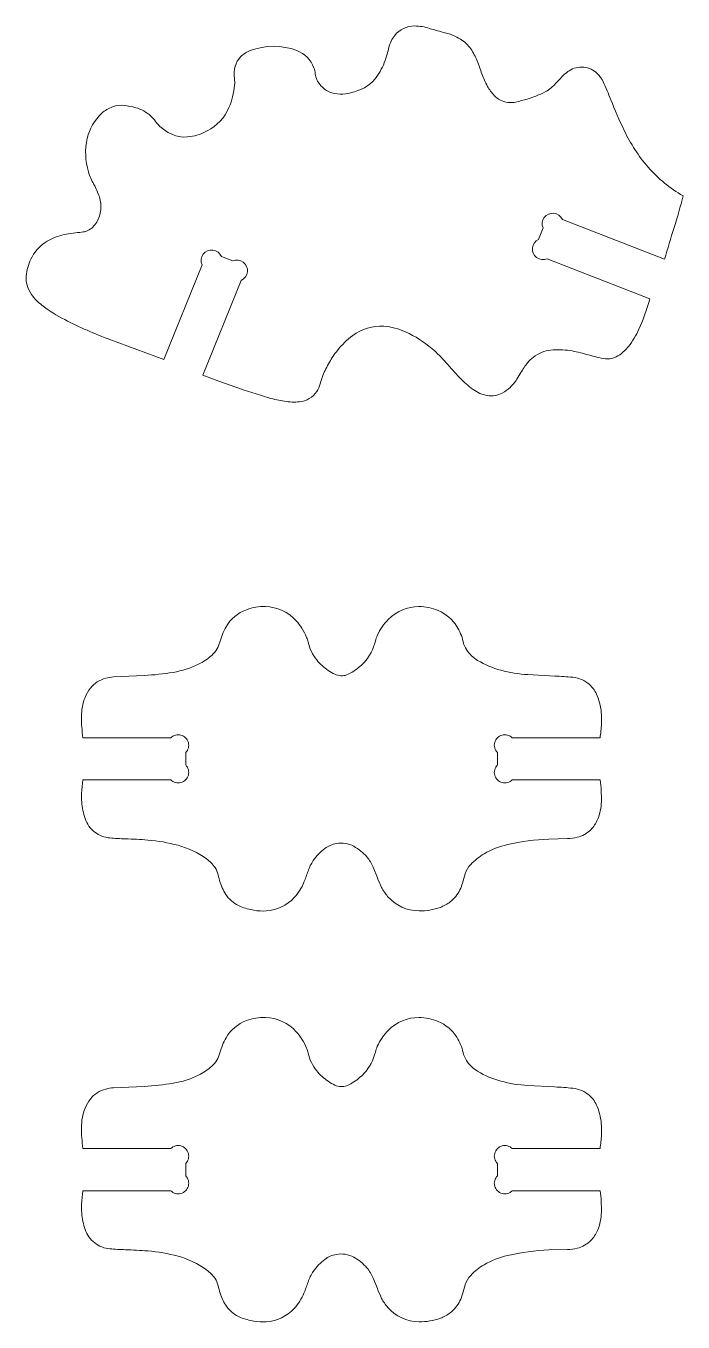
# Model space of a CAD drawing. Header units: centimetres. Extents: x -10.7 to 10.9, y -7.9 to 10.7.
# Drawn here: x 5.814 to 7.623, y -7.539 to -3.971 of the extents above; entities that cross this region are included whole.
import ezdxf

# ---------------------------------------------------------------- set-up
doc = ezdxf.new("R2010")
doc.units = ezdxf.units.CM
doc.header["$MEASUREMENT"] = 0
doc.layers.add('Capa 1', color=7, linetype='Continuous')

msp = doc.modelspace()

# ---------------------------------------------------------------- linework, layer by layer
at = {"layer": 'Capa 1', "color": 250, "lineweight": 18}
for points, knots in [([(6.63483, -4.14472), (6.64316, -4.15123), (6.65295, -4.15559), (6.66336, -4.15746), (6.66336, -4.15746), (6.67327, -4.15921), (6.68337, -4.15939), (6.69333, -4.15796), (6.69333, -4.15796), (6.70677, -4.15603), (6.71995, -4.15255), (6.73256, -4.14754), (6.73256, -4.14754), (6.7506, -4.14041), (6.76628, -4.12841), (6.77787, -4.11285), (6.77787, -4.11285), (6.78832, -4.09884), (6.79658, -4.08332), (6.80239, -4.06681), (6.80239, -4.06681), (6.8065, -4.05507), (6.80995, -4.0431), (6.81272, -4.03096), (6.81272, -4.03096), (6.81551, -4.01869), (6.82107, -4.0072), (6.82894, -3.99738), (6.82894, -3.99738), (6.84224, -3.98082), (6.86242, -3.97127), (6.88366, -3.97148), (6.88366, -3.97148), (6.89763, -3.97162), (6.91149, -3.97384), (6.92481, -3.97807), (6.92481, -3.97807), (6.93912, -3.98262), (6.95357, -3.9867), (6.96813, -3.99034), (6.96813, -3.99034), (6.98277, -3.99399), (6.99678, -3.99978), (7.00974, -4.00753), (7.00974, -4.00753), (7.02109, -4.01431), (7.03085, -4.0235), (7.03831, -4.03443), (7.03831, -4.03443), (7.04538, -4.04475), (7.05125, -4.05585), (7.05586, -4.06747), (7.05586, -4.06747), (7.0605, -4.07921), (7.06481, -4.09108), (7.06878, -4.10308), (7.06878, -4.10308), (7.07277, -4.11509), (7.07798, -4.12666), (7.08438, -4.13758), (7.08438, -4.13758), (7.08954, -4.14645), (7.09563, -4.15476), (7.10252, -4.16238), (7.10252, -4.16238), (7.11234, -4.17325), (7.12576, -4.1802), (7.14031, -4.18194), (7.14031, -4.18194), (7.14758, -4.1828), (7.15492, -4.18244), (7.16208, -4.18087), (7.16208, -4.18087), (7.18351, -4.17616), (7.20449, -4.16966), (7.22483, -4.1614), (7.22483, -4.1614), (7.23304, -4.15807), (7.24097, -4.15413), (7.24858, -4.1496), (7.24858, -4.1496), (7.2539, -4.14644), (7.25887, -4.1427), (7.2634, -4.13847), (7.2634, -4.13847), (7.27107, -4.13127), (7.27833, -4.12365), (7.28517, -4.11563), (7.28517, -4.11563), (7.29201, -4.10758), (7.29999, -4.10057), (7.30887, -4.09481), (7.30887, -4.09481), (7.32085, -4.08702), (7.33513, -4.08351), (7.34938, -4.08485), (7.34938, -4.08485), (7.36336, -4.08617), (7.37648, -4.09227), (7.38649, -4.10213), (7.38649, -4.10213), (7.39331, -4.10883), (7.39885, -4.11671), (7.4028, -4.12541), (7.4028, -4.12541), (7.41015, -4.14156), (7.41711, -4.15788), (7.42365, -4.17437), (7.42365, -4.17437), (7.43501, -4.20295), (7.44731, -4.23116), (7.46051, -4.25894), (7.46051, -4.25894), (7.47795, -4.29557), (7.5002, -4.32969), (7.52669, -4.36041), (7.52669, -4.36041), (7.54034, -4.37625), (7.55537, -4.39085), (7.57157, -4.40409), (7.57157, -4.40409), (7.58753, -4.41714), (7.60461, -4.42875), (7.62263, -4.43879), (7.62263, -4.43879), (7.61544, -4.4683), (7.60725, -4.49753), (7.59802, -4.52647), (7.59802, -4.52647), (7.58881, -4.55539), (7.57999, -4.58444), (7.57159, -4.61362)], [0, 0, 0, 0, 0.0294118, 0.0294118, 0.0294118, 0.0294118, 0.0588235, 0.0588235, 0.0588235, 0.0588235, 0.0882353, 0.0882353, 0.0882353, 0.0882353, 0.1176471, 0.1176471, 0.1176471, 0.1176471, 0.1470588, 0.1470588, 0.1470588, 0.1470588, 0.1764706, 0.1764706, 0.1764706, 0.1764706, 0.2058824, 0.2058824, 0.2058824, 0.2058824, 0.2352941, 0.2352941, 0.2352941, 0.2352941, 0.2647059, 0.2647059, 0.2647059, 0.2647059, 0.2941176, 0.2941176, 0.2941176, 0.2941176, 0.3235294, 0.3235294, 0.3235294, 0.3235294, 0.3529412, 0.3529412, 0.3529412, 0.3529412, 0.3823529, 0.3823529, 0.3823529, 0.3823529, 0.4117647, 0.4117647, 0.4117647, 0.4117647, 0.4411765, 0.4411765, 0.4411765, 0.4411765, 0.4705882, 0.4705882, 0.4705882, 0.4705882, 0.5, 0.5, 0.5, 0.5, 0.5294118, 0.5294118, 0.5294118, 0.5294118, 0.5588235, 0.5588235, 0.5588235, 0.5588235, 0.5882353, 0.5882353, 0.5882353, 0.5882353, 0.6176471, 0.6176471, 0.6176471, 0.6176471, 0.6470588, 0.6470588, 0.6470588, 0.6470588, 0.6764706, 0.6764706, 0.6764706, 0.6764706, 0.7058824, 0.7058824, 0.7058824, 0.7058824, 0.7352941, 0.7352941, 0.7352941, 0.7352941, 0.7647059, 0.7647059, 0.7647059, 0.7647059, 0.7941176, 0.7941176, 0.7941176, 0.7941176, 0.8235294, 0.8235294, 0.8235294, 0.8235294, 0.8529412, 0.8529412, 0.8529412, 0.8529412, 0.8823529, 0.8823529, 0.8823529, 0.8823529, 0.9117647, 0.9117647, 0.9117647, 0.9117647, 0.9411765, 0.9411765, 0.9411765, 0.9411765, 1, 1, 1, 1]), ([(5.97152, -4.53846), (5.97585, -4.53778), (5.98003, -4.53647), (5.98396, -4.53455), (5.98396, -4.53455), (5.9943, -4.52956), (6.0029, -4.5216), (6.00871, -4.51171), (6.00871, -4.51171), (6.02107, -4.49066), (6.02376, -4.46534), (6.01608, -4.44217), (6.01608, -4.44217), (6.01213, -4.4302), (6.00701, -4.41864), (6.00082, -4.40765), (6.00082, -4.40765), (5.99461, -4.39665), (5.98964, -4.38502), (5.98594, -4.37295), (5.98594, -4.37295), (5.97683, -4.34319), (5.97568, -4.31155), (5.98257, -4.2812), (5.98257, -4.2812), (5.98862, -4.25459), (6.00255, -4.2304), (6.02255, -4.21182), (6.02255, -4.21182), (6.03109, -4.20386), (6.04119, -4.19778), (6.05222, -4.19393), (6.05222, -4.19393), (6.06246, -4.19036), (6.07339, -4.18911), (6.08417, -4.1903), (6.08417, -4.1903), (6.09494, -4.1915), (6.1056, -4.19351), (6.11606, -4.19635), (6.11606, -4.19635), (6.1314, -4.20052), (6.1455, -4.20838), (6.15712, -4.21923), (6.15712, -4.21923), (6.16198, -4.22375), (6.16643, -4.2287), (6.17045, -4.23397), (6.17045, -4.23397), (6.17792, -4.24383), (6.18692, -4.25245), (6.19708, -4.25948), (6.19708, -4.25948), (6.20737, -4.26661), (6.21889, -4.27175), (6.23105, -4.27466), (6.23105, -4.27466), (6.24261, -4.27743), (6.25459, -4.27791), (6.26633, -4.27606), (6.26633, -4.27606), (6.28269, -4.27351), (6.29848, -4.26821), (6.31306, -4.2604), (6.31306, -4.2604), (6.33952, -4.24623), (6.36048, -4.22362), (6.37259, -4.19617), (6.37259, -4.19617), (6.37683, -4.18656), (6.38025, -4.17663), (6.38279, -4.16646), (6.38279, -4.16646), (6.38546, -4.15577), (6.38724, -4.1449), (6.38815, -4.13393), (6.38815, -4.13393), (6.38865, -4.12791), (6.38847, -4.12188), (6.38759, -4.11591), (6.38759, -4.11591), (6.38599, -4.10474), (6.38674, -4.09336), (6.38983, -4.08251), (6.38983, -4.08251), (6.39259, -4.07285), (6.39763, -4.06399), (6.40456, -4.05671), (6.40456, -4.05671), (6.41195, -4.04892), (6.42102, -4.04292), (6.43106, -4.03912), (6.43106, -4.03912), (6.47235, -4.02355), (6.51791, -4.02349), (6.55923, -4.03894), (6.55923, -4.03894), (6.58116, -4.04715), (6.59839, -4.06457), (6.60637, -4.08656), (6.60637, -4.08656), (6.60831, -4.09192), (6.60961, -4.09749), (6.61025, -4.10316), (6.61025, -4.10316), (6.61088, -4.10885), (6.61244, -4.1144), (6.61485, -4.1196), (6.61485, -4.1196), (6.61944, -4.12944), (6.62628, -4.13805), (6.63483, -4.14472)], [0, 0, 0, 0, 0.0344828, 0.0344828, 0.0344828, 0.0344828, 0.0689655, 0.0689655, 0.0689655, 0.0689655, 0.1034483, 0.1034483, 0.1034483, 0.1034483, 0.137931, 0.137931, 0.137931, 0.137931, 0.1724138, 0.1724138, 0.1724138, 0.1724138, 0.2068966, 0.2068966, 0.2068966, 0.2068966, 0.2413793, 0.2413793, 0.2413793, 0.2413793, 0.2758621, 0.2758621, 0.2758621, 0.2758621, 0.3103448, 0.3103448, 0.3103448, 0.3103448, 0.3448276, 0.3448276, 0.3448276, 0.3448276, 0.3793103, 0.3793103, 0.3793103, 0.3793103, 0.4137931, 0.4137931, 0.4137931, 0.4137931, 0.4482759, 0.4482759, 0.4482759, 0.4482759, 0.4827586, 0.4827586, 0.4827586, 0.4827586, 0.5172414, 0.5172414, 0.5172414, 0.5172414, 0.5517241, 0.5517241, 0.5517241, 0.5517241, 0.5862069, 0.5862069, 0.5862069, 0.5862069, 0.6206897, 0.6206897, 0.6206897, 0.6206897, 0.6551724, 0.6551724, 0.6551724, 0.6551724, 0.6896552, 0.6896552, 0.6896552, 0.6896552, 0.7241379, 0.7241379, 0.7241379, 0.7241379, 0.7586207, 0.7586207, 0.7586207, 0.7586207, 0.7931034, 0.7931034, 0.7931034, 0.7931034, 0.8275862, 0.8275862, 0.8275862, 0.8275862, 0.862069, 0.862069, 0.862069, 0.862069, 0.8965517, 0.8965517, 0.8965517, 0.8965517, 0.9310345, 0.9310345, 0.9310345, 0.9310345, 1, 1, 1, 1]), ([(7.29031, -4.50418), (7.28615, -4.49472), (7.27725, -4.48819), (7.26697, -4.48706), (7.26697, -4.48706), (7.25668, -4.48593), (7.24658, -4.49038), (7.24046, -4.49873), (7.24046, -4.49873), (7.23435, -4.50707), (7.23314, -4.51803), (7.23731, -4.52751)], [0, 0, 0, 0, 0.25, 0.25, 0.25, 0.25, 0.5, 0.5, 0.5, 0.5, 1, 1, 1, 1]), ([(6.045, -4.83477), (6.00248, -4.81906), (5.96098, -4.80073), (5.92075, -4.77988), (5.92075, -4.77988), (5.89856, -4.76838), (5.87739, -4.75499), (5.85749, -4.7399), (5.85749, -4.7399), (5.84656, -4.7316), (5.83701, -4.72164), (5.82918, -4.71038), (5.82918, -4.71038), (5.82376, -4.70258), (5.81964, -4.69395), (5.81698, -4.68483), (5.81698, -4.68483), (5.81463, -4.67683), (5.81378, -4.66844), (5.81449, -4.66013), (5.81449, -4.66013), (5.81584, -4.64391), (5.82013, -4.62805), (5.82714, -4.61337), (5.82714, -4.61337), (5.83602, -4.59474), (5.84977, -4.57886), (5.86695, -4.56743), (5.86695, -4.56743), (5.88102, -4.55806), (5.89661, -4.55122), (5.91302, -4.54723), (5.91302, -4.54723), (5.92921, -4.54328), (5.9457, -4.5407), (5.96233, -4.53953)], [0, 0, 0, 0, 0.1, 0.1, 0.1, 0.1, 0.2, 0.2, 0.2, 0.2, 0.3, 0.3, 0.3, 0.3, 0.4, 0.4, 0.4, 0.4, 0.5, 0.5, 0.5, 0.5, 0.6, 0.6, 0.6, 0.6, 0.7, 0.7, 0.7, 0.7, 0.8, 0.8, 0.8, 0.8, 1, 1, 1, 1]), ([(7.225, -4.55913), (7.21554, -4.5633), (7.20901, -4.5722), (7.20788, -4.58248), (7.20788, -4.58248), (7.20675, -4.59277), (7.2112, -4.60287), (7.21954, -4.60898), (7.21954, -4.60898), (7.22789, -4.6151), (7.23885, -4.6163), (7.24833, -4.61213)], [0, 0, 0, 0, 0.25, 0.25, 0.25, 0.25, 0.5, 0.5, 0.5, 0.5, 1, 1, 1, 1]), ([(6.35178, -4.60576), (6.34771, -4.59624), (6.33888, -4.58962), (6.32861, -4.58839), (6.32861, -4.58839), (6.31834, -4.58715), (6.30818, -4.59149), (6.30197, -4.59977), (6.30197, -4.59977), (6.29577, -4.60805), (6.29445, -4.61901), (6.29851, -4.62851)], [0, 0, 0, 0, 0.25, 0.25, 0.25, 0.25, 0.5, 0.5, 0.5, 0.5, 1, 1, 1, 1]), ([(6.29851, -4.62851), (6.29851, -4.62851), (6.1937, -4.88972), (6.1937, -4.88972), (6.1937, -4.88972), (6.1937, -4.88972), (6.045, -4.83477), (6.045, -4.83477)], [0, 0, 0, 0, 0.3333333, 0.3333333, 0.3333333, 0.3333333, 1, 1, 1, 1]), ([(6.40602, -4.67165), (6.41553, -4.66758), (6.42216, -4.65875), (6.42339, -4.64848), (6.42339, -4.64848), (6.42463, -4.6382), (6.42029, -4.62805), (6.41201, -4.62186), (6.41201, -4.62186), (6.40373, -4.61564), (6.39278, -4.61432), (6.38325, -4.6184)], [0, 0, 0, 0, 0.25, 0.25, 0.25, 0.25, 0.5, 0.5, 0.5, 0.5, 1, 1, 1, 1]), ([(6.38845, -4.96481), (6.38845, -4.96481), (6.34475, -4.94905), (6.34475, -4.94905), (6.34475, -4.94905), (6.34475, -4.94905), (6.3011, -4.93313), (6.3011, -4.93313), (6.3011, -4.93313), (6.3011, -4.93313), (6.40602, -4.67165), (6.40602, -4.67165)], [0, 0, 0, 0, 0.25, 0.25, 0.25, 0.25, 0.5, 0.5, 0.5, 0.5, 1, 1, 1, 1]), ([(7.53114, -4.72215), (7.52337, -4.75097), (7.51334, -4.77912), (7.50114, -4.80637), (7.50114, -4.80637), (7.49362, -4.82322), (7.48396, -4.83903), (7.47242, -4.85342), (7.47242, -4.85342), (7.46546, -4.86211), (7.45742, -4.86987), (7.4485, -4.87651), (7.4485, -4.87651), (7.43539, -4.88626), (7.41875, -4.89001), (7.40272, -4.8868), (7.40272, -4.8868), (7.38733, -4.88372), (7.37208, -4.87997), (7.35705, -4.87551), (7.35705, -4.87551), (7.34198, -4.87108), (7.32666, -4.86762), (7.31116, -4.86515), (7.31116, -4.86515), (7.29387, -4.86241), (7.27629, -4.86195), (7.2589, -4.86377), (7.2589, -4.86377), (7.24126, -4.86563), (7.22451, -4.87231), (7.21046, -4.88311), (7.21046, -4.88311), (7.20466, -4.88757), (7.19941, -4.89271), (7.19484, -4.89842), (7.19484, -4.89842), (7.188, -4.90698), (7.18188, -4.91607), (7.1765, -4.92562)], [0, 0, 0, 0, 0.0909091, 0.0909091, 0.0909091, 0.0909091, 0.1818182, 0.1818182, 0.1818182, 0.1818182, 0.2727273, 0.2727273, 0.2727273, 0.2727273, 0.3636364, 0.3636364, 0.3636364, 0.3636364, 0.4545455, 0.4545455, 0.4545455, 0.4545455, 0.5454545, 0.5454545, 0.5454545, 0.5454545, 0.6363636, 0.6363636, 0.6363636, 0.6363636, 0.7272727, 0.7272727, 0.7272727, 0.7272727, 0.8181818, 0.8181818, 0.8181818, 0.8181818, 1, 1, 1, 1]), ([(7.1653, -4.94405), (7.1599, -4.95231), (7.1535, -4.95992), (7.14625, -4.96665), (7.14625, -4.96665), (7.13984, -4.97263), (7.13269, -4.97775), (7.12495, -4.98186), (7.12495, -4.98186), (7.11237, -4.98855), (7.09793, -4.99094), (7.08384, -4.98867), (7.08384, -4.98867), (7.06964, -4.98639), (7.0562, -4.98073), (7.04463, -4.97219), (7.04463, -4.97219), (7.03134, -4.96238), (7.01894, -4.95139), (7.00759, -4.93938), (7.00759, -4.93938), (6.995, -4.92604), (6.98269, -4.9124), (6.97071, -4.89849), (6.97071, -4.89849), (6.95872, -4.88457), (6.94564, -4.87162), (6.93157, -4.85977), (6.93157, -4.85977), (6.90949, -4.84114), (6.88504, -4.82555), (6.85883, -4.81339), (6.85883, -4.81339), (6.83999, -4.80463), (6.81968, -4.79948), (6.79894, -4.79816), (6.79894, -4.79816), (6.76823, -4.79623), (6.73786, -4.80527), (6.71323, -4.82367), (6.71323, -4.82367), (6.69753, -4.83539), (6.68343, -4.84907), (6.67127, -4.86443), (6.67127, -4.86443), (6.66319, -4.87464), (6.65585, -4.88541), (6.64931, -4.89666), (6.64931, -4.89666), (6.64241, -4.90854), (6.63631, -4.9209), (6.63107, -4.93361), (6.63107, -4.93361), (6.62808, -4.94091), (6.62568, -4.94843), (6.62388, -4.9561), (6.62388, -4.9561), (6.6221, -4.96383), (6.61891, -4.97117), (6.6145, -4.97776), (6.6145, -4.97776), (6.60372, -4.99392), (6.58618, -5.00431), (6.56683, -5.00602), (6.56683, -5.00602), (6.55311, -5.00723), (6.53931, -5.00679), (6.52571, -5.00468), (6.52571, -5.00468), (6.51123, -5.00244), (6.4969, -4.99927), (6.48282, -4.99518), (6.48282, -4.99518), (6.45108, -4.98596), (6.41961, -4.97583), (6.38845, -4.96481)], [0, 0, 0, 0, 0.05, 0.05, 0.05, 0.05, 0.1, 0.1, 0.1, 0.1, 0.15, 0.15, 0.15, 0.15, 0.2, 0.2, 0.2, 0.2, 0.25, 0.25, 0.25, 0.25, 0.3, 0.3, 0.3, 0.3, 0.35, 0.35, 0.35, 0.35, 0.4, 0.4, 0.4, 0.4, 0.45, 0.45, 0.45, 0.45, 0.5, 0.5, 0.5, 0.5, 0.55, 0.55, 0.55, 0.55, 0.6, 0.6, 0.6, 0.6, 0.65, 0.65, 0.65, 0.65, 0.7, 0.7, 0.7, 0.7, 0.75, 0.75, 0.75, 0.75, 0.8, 0.8, 0.8, 0.8, 0.85, 0.85, 0.85, 0.85, 0.9, 0.9, 0.9, 0.9, 1, 1, 1, 1]), ([(6.13939, -5.75934), (6.16616, -5.75808), (6.19284, -5.75522), (6.21927, -5.75077), (6.21927, -5.75077), (6.24348, -5.74671), (6.26699, -5.73918), (6.28907, -5.72841), (6.28907, -5.72841), (6.30225, -5.72198), (6.31448, -5.71376), (6.32542, -5.704), (6.32542, -5.704), (6.33631, -5.69428), (6.34404, -5.68152), (6.3476, -5.66737), (6.3476, -5.66737), (6.35128, -5.65272), (6.35704, -5.63864), (6.36468, -5.62559), (6.36468, -5.62559), (6.37737, -5.60395), (6.3971, -5.5873), (6.42056, -5.57842), (6.42056, -5.57842), (6.43734, -5.57208), (6.4552, -5.56914), (6.47313, -5.56976), (6.47313, -5.56976), (6.50547, -5.57087), (6.53605, -5.585), (6.55788, -5.6089), (6.55788, -5.6089), (6.56359, -5.61518), (6.56875, -5.62195), (6.57324, -5.62914), (6.57324, -5.62914), (6.5783, -5.63724), (6.58269, -5.64572), (6.58639, -5.65451), (6.58639, -5.65451), (6.58816, -5.65871), (6.58952, -5.66306), (6.59049, -5.66749), (6.59049, -5.66749), (6.59441, -5.68544), (6.60251, -5.70219), (6.61414, -5.7164), (6.61414, -5.7164), (6.62326, -5.72754), (6.6339, -5.73735), (6.64575, -5.74556), (6.64575, -5.74556), (6.65152, -5.74956), (6.65767, -5.75305), (6.66407, -5.75596), (6.66407, -5.75596), (6.66934, -5.75835), (6.67502, -5.75977), (6.68082, -5.7601), (6.68082, -5.7601), (6.68607, -5.76043), (6.69133, -5.75966), (6.69627, -5.75788), (6.69627, -5.75788), (6.70182, -5.75586), (6.70715, -5.75327), (6.71216, -5.75015), (6.71216, -5.75015), (6.72409, -5.74268), (6.73502, -5.73372), (6.74465, -5.72347), (6.74465, -5.72347), (6.76007, -5.70708), (6.77078, -5.68684), (6.77566, -5.66487), (6.77566, -5.66487), (6.77687, -5.65944), (6.77863, -5.65415), (6.78094, -5.64911), (6.78094, -5.64911), (6.78849, -5.63254), (6.79893, -5.61746), (6.81176, -5.60454), (6.81176, -5.60454), (6.83381, -5.58233), (6.86383, -5.56981), (6.89515, -5.56977), (6.89515, -5.56977), (6.91352, -5.56976), (6.93173, -5.57345), (6.94864, -5.5806), (6.94864, -5.5806), (6.96984, -5.58958), (6.98775, -5.60485), (6.99996, -5.62436), (6.99996, -5.62436), (7.00796, -5.63718), (7.01375, -5.65127), (7.01707, -5.66602), (7.01707, -5.66602), (7.01885, -5.67396), (7.02204, -5.68152), (7.02649, -5.68836), (7.02649, -5.68836), (7.03435, -5.70041), (7.04484, -5.71053), (7.05719, -5.71792), (7.05719, -5.71792), (7.07718, -5.72988), (7.09871, -5.73901), (7.1212, -5.74504), (7.1212, -5.74504), (7.14553, -5.75157), (7.17044, -5.75565), (7.19558, -5.75718)], [0, 0, 0, 0, 0.0333333, 0.0333333, 0.0333333, 0.0333333, 0.0666667, 0.0666667, 0.0666667, 0.0666667, 0.1, 0.1, 0.1, 0.1, 0.1333333, 0.1333333, 0.1333333, 0.1333333, 0.1666667, 0.1666667, 0.1666667, 0.1666667, 0.2, 0.2, 0.2, 0.2, 0.2333333, 0.2333333, 0.2333333, 0.2333333, 0.2666667, 0.2666667, 0.2666667, 0.2666667, 0.3, 0.3, 0.3, 0.3, 0.3333333, 0.3333333, 0.3333333, 0.3333333, 0.3666667, 0.3666667, 0.3666667, 0.3666667, 0.4, 0.4, 0.4, 0.4, 0.4333333, 0.4333333, 0.4333333, 0.4333333, 0.4666667, 0.4666667, 0.4666667, 0.4666667, 0.5, 0.5, 0.5, 0.5, 0.5333333, 0.5333333, 0.5333333, 0.5333333, 0.5666667, 0.5666667, 0.5666667, 0.5666667, 0.6, 0.6, 0.6, 0.6, 0.6333333, 0.6333333, 0.6333333, 0.6333333, 0.6666667, 0.6666667, 0.6666667, 0.6666667, 0.7, 0.7, 0.7, 0.7, 0.7333333, 0.7333333, 0.7333333, 0.7333333, 0.7666667, 0.7666667, 0.7666667, 0.7666667, 0.8, 0.8, 0.8, 0.8, 0.8333333, 0.8333333, 0.8333333, 0.8333333, 0.8666667, 0.8666667, 0.8666667, 0.8666667, 0.9, 0.9, 0.9, 0.9, 0.9333333, 0.9333333, 0.9333333, 0.9333333, 1, 1, 1, 1]), ([(5.97077, -5.93089), (5.96795, -5.91138), (5.96659, -5.89168), (5.96667, -5.87196), (5.96667, -5.87196), (5.96674, -5.85408), (5.9701, -5.83636), (5.97654, -5.81969), (5.97654, -5.81969), (5.98008, -5.81056), (5.98499, -5.80204), (5.99114, -5.79442), (5.99114, -5.79442), (6.00205, -5.78087), (6.01704, -5.77116), (6.03386, -5.76674), (6.03386, -5.76674), (6.04071, -5.76494), (6.04774, -5.76385), (6.0548, -5.76349)], [0, 0, 0, 0, 0.1666667, 0.1666667, 0.1666667, 0.1666667, 0.3333333, 0.3333333, 0.3333333, 0.3333333, 0.5, 0.5, 0.5, 0.5, 0.6666667, 0.6666667, 0.6666667, 0.6666667, 1, 1, 1, 1]), ([(7.31912, -5.76449), (7.33625, -5.76612), (7.3524, -5.7732), (7.36519, -5.78469), (7.36519, -5.78469), (7.3745, -5.79304), (7.38175, -5.80345), (7.38635, -5.8151), (7.38635, -5.8151), (7.39301, -5.83199), (7.39698, -5.84984), (7.39808, -5.86797), (7.39808, -5.86797), (7.3986, -5.87644), (7.3986, -5.88492), (7.39808, -5.89339), (7.39808, -5.89339), (7.3973, -5.90594), (7.39602, -5.91846), (7.39423, -5.93089)], [0, 0, 0, 0, 0.1666667, 0.1666667, 0.1666667, 0.1666667, 0.3333333, 0.3333333, 0.3333333, 0.3333333, 0.5, 0.5, 0.5, 0.5, 0.6666667, 0.6666667, 0.6666667, 0.6666667, 1, 1, 1, 1]), ([(6.25348, -5.97185), (6.2608, -5.96453), (6.26365, -5.95386), (6.26098, -5.94387), (6.26098, -5.94387), (6.25829, -5.93388), (6.25048, -5.92608), (6.2405, -5.92339), (6.2405, -5.92339), (6.23051, -5.92071), (6.21983, -5.92357), (6.21252, -5.93088)], [0, 0, 0, 0, 0.25, 0.25, 0.25, 0.25, 0.5, 0.5, 0.5, 0.5, 1, 1, 1, 1]), ([(7.15248, -5.93088), (7.14517, -5.92357), (7.13451, -5.92071), (7.1245, -5.92339), (7.1245, -5.92339), (7.11451, -5.92608), (7.1067, -5.93388), (7.10404, -5.94387), (7.10404, -5.94387), (7.10136, -5.95386), (7.10421, -5.96453), (7.11153, -5.97185)], [0, 0, 0, 0, 0.25, 0.25, 0.25, 0.25, 0.5, 0.5, 0.5, 0.5, 1, 1, 1, 1]), ([(6.21252, -6.04673), (6.21983, -6.05404), (6.23051, -6.0569), (6.2405, -6.05422), (6.2405, -6.05422), (6.25048, -6.05154), (6.25829, -6.04373), (6.26098, -6.03374), (6.26098, -6.03374), (6.26365, -6.02375), (6.2608, -6.01309), (6.25348, -6.00577)], [0, 0, 0, 0, 0.25, 0.25, 0.25, 0.25, 0.5, 0.5, 0.5, 0.5, 1, 1, 1, 1]), ([(7.11153, -6.00577), (7.10421, -6.01309), (7.10136, -6.02375), (7.10404, -6.03374), (7.10404, -6.03374), (7.1067, -6.04373), (7.11451, -6.05154), (7.1245, -6.05422), (7.1245, -6.05422), (7.13451, -6.0569), (7.14517, -6.05404), (7.15248, -6.04673)], [0, 0, 0, 0, 0.25, 0.25, 0.25, 0.25, 0.5, 0.5, 0.5, 0.5, 1, 1, 1, 1]), ([(6.76985, -6.28737), (6.76552, -6.27696), (6.75957, -6.26729), (6.75219, -6.25877), (6.75219, -6.25877), (6.74203, -6.24702), (6.72987, -6.23717), (6.71625, -6.22968), (6.71625, -6.22968), (6.70162, -6.22164), (6.68464, -6.21891), (6.66823, -6.22199), (6.66823, -6.22199), (6.65677, -6.22411), (6.64596, -6.22882), (6.63658, -6.23573), (6.63658, -6.23573), (6.62421, -6.24486), (6.61346, -6.25604), (6.60481, -6.26875), (6.60481, -6.26875), (6.59869, -6.27778), (6.59386, -6.28763), (6.59047, -6.29801), (6.59047, -6.29801), (6.58709, -6.30832), (6.58333, -6.31852), (6.57918, -6.32857), (6.57918, -6.32857), (6.57278, -6.34414), (6.56364, -6.35843), (6.55222, -6.37079), (6.55222, -6.37079), (6.53222, -6.39244), (6.50464, -6.4056), (6.47521, -6.40755), (6.47521, -6.40755), (6.4639, -6.40831), (6.45254, -6.40771), (6.44138, -6.40578), (6.44138, -6.40578), (6.42874, -6.40361), (6.41637, -6.40012), (6.40445, -6.39538), (6.40445, -6.39538), (6.38954, -6.38945), (6.37663, -6.37938), (6.36721, -6.3664), (6.36721, -6.3664), (6.35898, -6.35504), (6.35263, -6.3424), (6.34845, -6.329), (6.34845, -6.329), (6.3463, -6.32213), (6.34444, -6.31515), (6.34284, -6.30812), (6.34284, -6.30812), (6.34125, -6.30104), (6.33834, -6.29432), (6.33425, -6.28829), (6.33425, -6.28829), (6.32799, -6.27903), (6.32015, -6.27093), (6.31108, -6.26438), (6.31108, -6.26438), (6.28737, -6.24722), (6.26076, -6.23452), (6.2325, -6.22691), (6.2325, -6.22691), (6.20517, -6.21956), (6.17723, -6.21472), (6.14901, -6.21244), (6.14901, -6.21244), (6.1286, -6.2108), (6.10813, -6.20967), (6.08767, -6.20908), (6.08767, -6.20908), (6.07325, -6.20867), (6.05887, -6.20786), (6.0445, -6.20668), (6.0445, -6.20668), (6.02942, -6.20543), (6.01501, -6.1998), (6.00308, -6.19049), (6.00308, -6.19049), (5.99091, -6.18099), (5.98173, -6.16817), (5.97671, -6.15358), (5.97671, -6.15358), (5.97161, -6.13879), (5.96847, -6.12342), (5.96739, -6.10782), (5.96739, -6.10782), (5.96685, -6.09996), (5.96677, -6.09209), (5.96715, -6.08422), (5.96715, -6.08422), (5.96776, -6.07169), (5.96884, -6.05918), (5.97038, -6.04672)], [0, 0, 0, 0, 0.0384615, 0.0384615, 0.0384615, 0.0384615, 0.0769231, 0.0769231, 0.0769231, 0.0769231, 0.1153846, 0.1153846, 0.1153846, 0.1153846, 0.1538462, 0.1538462, 0.1538462, 0.1538462, 0.1923077, 0.1923077, 0.1923077, 0.1923077, 0.2307692, 0.2307692, 0.2307692, 0.2307692, 0.2692308, 0.2692308, 0.2692308, 0.2692308, 0.3076923, 0.3076923, 0.3076923, 0.3076923, 0.3461538, 0.3461538, 0.3461538, 0.3461538, 0.3846154, 0.3846154, 0.3846154, 0.3846154, 0.4230769, 0.4230769, 0.4230769, 0.4230769, 0.4615385, 0.4615385, 0.4615385, 0.4615385, 0.5, 0.5, 0.5, 0.5, 0.5384615, 0.5384615, 0.5384615, 0.5384615, 0.5769231, 0.5769231, 0.5769231, 0.5769231, 0.6153846, 0.6153846, 0.6153846, 0.6153846, 0.6538462, 0.6538462, 0.6538462, 0.6538462, 0.6923077, 0.6923077, 0.6923077, 0.6923077, 0.7307692, 0.7307692, 0.7307692, 0.7307692, 0.7692308, 0.7692308, 0.7692308, 0.7692308, 0.8076923, 0.8076923, 0.8076923, 0.8076923, 0.8461538, 0.8461538, 0.8461538, 0.8461538, 0.8846154, 0.8846154, 0.8846154, 0.8846154, 0.9230769, 0.9230769, 0.9230769, 0.9230769, 1, 1, 1, 1]), ([(7.39463, -6.04672), (7.39705, -6.06641), (7.39808, -6.08625), (7.39772, -6.1061), (7.39772, -6.1061), (7.39741, -6.1233), (7.39383, -6.14029), (7.38719, -6.15618), (7.38719, -6.15618), (7.38286, -6.16652), (7.37657, -6.17593), (7.36868, -6.1839), (7.36868, -6.1839), (7.35841, -6.19424), (7.34546, -6.20154), (7.33127, -6.20494), (7.33127, -6.20494), (7.3224, -6.20706), (7.31331, -6.20821), (7.3042, -6.20834)], [0, 0, 0, 0, 0.1666667, 0.1666667, 0.1666667, 0.1666667, 0.3333333, 0.3333333, 0.3333333, 0.3333333, 0.5, 0.5, 0.5, 0.5, 0.6666667, 0.6666667, 0.6666667, 0.6666667, 1, 1, 1, 1]), ([(7.25354, -6.20978), (7.21519, -6.21141), (7.17708, -6.2165), (7.13964, -6.22502), (7.13964, -6.22502), (7.11697, -6.23016), (7.0952, -6.2387), (7.07507, -6.25036), (7.07507, -6.25036), (7.06135, -6.25828), (7.04888, -6.26815), (7.03801, -6.27968), (7.03801, -6.27968), (7.03112, -6.28697), (7.02603, -6.29578), (7.02314, -6.30539)], [0, 0, 0, 0, 0.2, 0.2, 0.2, 0.2, 0.4, 0.4, 0.4, 0.4, 0.6, 0.6, 0.6, 0.6, 1, 1, 1, 1]), ([(7.01552, -6.3313), (7.01371, -6.33759), (7.01135, -6.3437), (7.00847, -6.34958), (7.00847, -6.34958), (7.00218, -6.36236), (6.99311, -6.37361), (6.98194, -6.38245), (6.98194, -6.38245), (6.97367, -6.38901), (6.9644, -6.39417), (6.95447, -6.39772), (6.95447, -6.39772), (6.93569, -6.40444), (6.91588, -6.40777), (6.89594, -6.40758), (6.89594, -6.40758), (6.86266, -6.40724), (6.83111, -6.39262), (6.80932, -6.36745), (6.80932, -6.36745), (6.80286, -6.36), (6.79732, -6.35178), (6.79283, -6.34297), (6.79283, -6.34297), (6.78842, -6.3343), (6.78451, -6.32537), (6.78115, -6.31624)], [0, 0, 0, 0, 0.125, 0.125, 0.125, 0.125, 0.25, 0.25, 0.25, 0.25, 0.375, 0.375, 0.375, 0.375, 0.5, 0.5, 0.5, 0.5, 0.625, 0.625, 0.625, 0.625, 0.75, 0.75, 0.75, 0.75, 1, 1, 1, 1]), ([(6.13939, -6.89046), (6.16616, -6.88921), (6.19284, -6.88634), (6.21927, -6.88191), (6.21927, -6.88191), (6.24348, -6.87785), (6.26699, -6.87031), (6.28907, -6.85954), (6.28907, -6.85954), (6.30225, -6.85312), (6.31448, -6.8449), (6.32542, -6.83512), (6.32542, -6.83512), (6.33631, -6.82542), (6.34404, -6.81267), (6.3476, -6.79852), (6.3476, -6.79852), (6.35128, -6.78384), (6.35704, -6.76978), (6.36468, -6.75673), (6.36468, -6.75673), (6.37737, -6.73508), (6.3971, -6.71845), (6.42056, -6.70956), (6.42056, -6.70956), (6.43734, -6.70321), (6.4552, -6.70026), (6.47313, -6.70089), (6.47313, -6.70089), (6.50547, -6.702), (6.53605, -6.71614), (6.55788, -6.74004), (6.55788, -6.74004), (6.56359, -6.74631), (6.56875, -6.75308), (6.57324, -6.76028), (6.57324, -6.76028), (6.5783, -6.76836), (6.58269, -6.77686), (6.58639, -6.78564), (6.58639, -6.78564), (6.58816, -6.78985), (6.58952, -6.79418), (6.59049, -6.79863), (6.59049, -6.79863), (6.59441, -6.81656), (6.60251, -6.83333), (6.61414, -6.84754), (6.61414, -6.84754), (6.62326, -6.85868), (6.6339, -6.86849), (6.64575, -6.87669), (6.64575, -6.87669), (6.65152, -6.8807), (6.65767, -6.88417), (6.66407, -6.88709), (6.66407, -6.88709), (6.66934, -6.88948), (6.67502, -6.8909), (6.68082, -6.89124), (6.68082, -6.89124), (6.68607, -6.89155), (6.69133, -6.8908), (6.69627, -6.889), (6.69627, -6.889), (6.70182, -6.887), (6.70715, -6.88441), (6.71216, -6.88127), (6.71216, -6.88127), (6.72409, -6.87381), (6.73502, -6.86486), (6.74465, -6.8546), (6.74465, -6.8546), (6.76007, -6.8382), (6.77078, -6.81797), (6.77566, -6.79599), (6.77566, -6.79599), (6.77687, -6.79058), (6.77863, -6.78528), (6.78094, -6.78024), (6.78094, -6.78024), (6.78849, -6.76368), (6.79893, -6.74858), (6.81176, -6.73568), (6.81176, -6.73568), (6.83381, -6.71345), (6.86383, -6.70095), (6.89515, -6.70091), (6.89515, -6.70091), (6.91352, -6.70089), (6.93173, -6.70458), (6.94864, -6.71173), (6.94864, -6.71173), (6.96984, -6.7207), (6.98775, -6.73598), (6.99996, -6.7555), (6.99996, -6.7555), (7.00796, -6.7683), (7.01375, -6.78239), (7.01707, -6.79714), (7.01707, -6.79714), (7.01885, -6.8051), (7.02204, -6.81266), (7.02649, -6.81949), (7.02649, -6.81949), (7.03435, -6.83154), (7.04484, -6.84165), (7.05719, -6.84906), (7.05719, -6.84906), (7.07718, -6.86101), (7.09871, -6.87013), (7.1212, -6.87617), (7.1212, -6.87617), (7.14553, -6.88271), (7.17044, -6.88677), (7.19558, -6.88831)], [0, 0, 0, 0, 0.0333333, 0.0333333, 0.0333333, 0.0333333, 0.0666667, 0.0666667, 0.0666667, 0.0666667, 0.1, 0.1, 0.1, 0.1, 0.1333333, 0.1333333, 0.1333333, 0.1333333, 0.1666667, 0.1666667, 0.1666667, 0.1666667, 0.2, 0.2, 0.2, 0.2, 0.2333333, 0.2333333, 0.2333333, 0.2333333, 0.2666667, 0.2666667, 0.2666667, 0.2666667, 0.3, 0.3, 0.3, 0.3, 0.3333333, 0.3333333, 0.3333333, 0.3333333, 0.3666667, 0.3666667, 0.3666667, 0.3666667, 0.4, 0.4, 0.4, 0.4, 0.4333333, 0.4333333, 0.4333333, 0.4333333, 0.4666667, 0.4666667, 0.4666667, 0.4666667, 0.5, 0.5, 0.5, 0.5, 0.5333333, 0.5333333, 0.5333333, 0.5333333, 0.5666667, 0.5666667, 0.5666667, 0.5666667, 0.6, 0.6, 0.6, 0.6, 0.6333333, 0.6333333, 0.6333333, 0.6333333, 0.6666667, 0.6666667, 0.6666667, 0.6666667, 0.7, 0.7, 0.7, 0.7, 0.7333333, 0.7333333, 0.7333333, 0.7333333, 0.7666667, 0.7666667, 0.7666667, 0.7666667, 0.8, 0.8, 0.8, 0.8, 0.8333333, 0.8333333, 0.8333333, 0.8333333, 0.8666667, 0.8666667, 0.8666667, 0.8666667, 0.9, 0.9, 0.9, 0.9, 0.9333333, 0.9333333, 0.9333333, 0.9333333, 1, 1, 1, 1]), ([(5.97077, -7.06202), (5.96795, -7.0425), (5.96659, -7.02282), (5.96667, -7.0031), (5.96667, -7.0031), (5.96674, -6.98521), (5.9701, -6.96749), (5.97654, -6.95081), (5.97654, -6.95081), (5.98008, -6.94168), (5.98499, -6.93316), (5.99114, -6.92554), (5.99114, -6.92554), (6.00205, -6.91199), (6.01704, -6.9023), (6.03386, -6.89788), (6.03386, -6.89788), (6.04071, -6.89607), (6.04774, -6.89498), (6.0548, -6.89462)], [0, 0, 0, 0, 0.1666667, 0.1666667, 0.1666667, 0.1666667, 0.3333333, 0.3333333, 0.3333333, 0.3333333, 0.5, 0.5, 0.5, 0.5, 0.6666667, 0.6666667, 0.6666667, 0.6666667, 1, 1, 1, 1]), ([(7.31912, -6.89562), (7.33625, -6.89725), (7.3524, -6.90434), (7.36519, -6.91583), (7.36519, -6.91583), (7.3745, -6.92418), (7.38175, -6.93459), (7.38635, -6.94622), (7.38635, -6.94622), (7.39301, -6.96313), (7.39698, -6.98097), (7.39808, -6.99911), (7.39808, -6.99911), (7.3986, -7.00758), (7.3986, -7.01606), (7.39808, -7.02452), (7.39808, -7.02452), (7.3973, -7.03708), (7.39602, -7.04959), (7.39423, -7.06202)], [0, 0, 0, 0, 0.1666667, 0.1666667, 0.1666667, 0.1666667, 0.3333333, 0.3333333, 0.3333333, 0.3333333, 0.5, 0.5, 0.5, 0.5, 0.6666667, 0.6666667, 0.6666667, 0.6666667, 1, 1, 1, 1]), ([(6.25348, -7.10297), (6.2608, -7.09566), (6.26365, -7.08499), (6.26098, -7.07501), (6.26098, -7.07501), (6.25829, -7.06502), (6.25048, -7.05721), (6.2405, -7.05452), (6.2405, -7.05452), (6.23051, -7.05185), (6.21983, -7.0547), (6.21252, -7.06202)], [0, 0, 0, 0, 0.25, 0.25, 0.25, 0.25, 0.5, 0.5, 0.5, 0.5, 1, 1, 1, 1]), ([(7.15248, -7.06202), (7.14517, -7.0547), (7.13451, -7.05185), (7.1245, -7.05452), (7.1245, -7.05452), (7.11451, -7.05721), (7.1067, -7.06502), (7.10404, -7.07501), (7.10404, -7.07501), (7.10136, -7.08499), (7.10421, -7.09566), (7.11153, -7.10297)], [0, 0, 0, 0, 0.25, 0.25, 0.25, 0.25, 0.5, 0.5, 0.5, 0.5, 1, 1, 1, 1]), ([(6.21252, -7.17786), (6.21983, -7.18518), (6.23051, -7.18803), (6.2405, -7.18536), (6.2405, -7.18536), (6.25048, -7.18267), (6.25829, -7.17486), (6.26098, -7.16488), (6.26098, -7.16488), (6.26365, -7.15489), (6.2608, -7.14421), (6.25348, -7.1369)], [0, 0, 0, 0, 0.25, 0.25, 0.25, 0.25, 0.5, 0.5, 0.5, 0.5, 1, 1, 1, 1]), ([(7.11153, -7.1369), (7.10421, -7.14421), (7.10136, -7.15489), (7.10404, -7.16488), (7.10404, -7.16488), (7.1067, -7.17486), (7.11451, -7.18267), (7.1245, -7.18536), (7.1245, -7.18536), (7.13451, -7.18803), (7.14517, -7.18518), (7.15248, -7.17786)], [0, 0, 0, 0, 0.25, 0.25, 0.25, 0.25, 0.5, 0.5, 0.5, 0.5, 1, 1, 1, 1]), ([(6.76985, -7.41851), (6.76552, -7.40808), (6.75957, -7.39844), (6.75219, -7.3899), (6.75219, -7.3899), (6.74203, -7.37814), (6.72987, -7.3683), (6.71625, -7.36082), (6.71625, -7.36082), (6.70162, -7.35278), (6.68464, -7.35006), (6.66823, -7.35312), (6.66823, -7.35312), (6.65677, -7.35526), (6.64596, -7.35996), (6.63658, -7.36687), (6.63658, -7.36687), (6.62421, -7.376), (6.61346, -7.38717), (6.60481, -7.39989), (6.60481, -7.39989), (6.59869, -7.40891), (6.59386, -7.41876), (6.59047, -7.42914), (6.59047, -7.42914), (6.58709, -7.43946), (6.58333, -7.44966), (6.57918, -7.4597), (6.57918, -7.4597), (6.57278, -7.47526), (6.56364, -7.48957), (6.55222, -7.50192), (6.55222, -7.50192), (6.53222, -7.52357), (6.50464, -7.53674), (6.47521, -7.53868), (6.47521, -7.53868), (6.4639, -7.53943), (6.45254, -7.53885), (6.44138, -7.53693), (6.44138, -7.53693), (6.42874, -7.53475), (6.41637, -7.53125), (6.40445, -7.52652), (6.40445, -7.52652), (6.38954, -7.52058), (6.37663, -7.51052), (6.36721, -7.49754), (6.36721, -7.49754), (6.35898, -7.48617), (6.35263, -7.47354), (6.34845, -7.46013), (6.34845, -7.46013), (6.3463, -7.45325), (6.34444, -7.44629), (6.34284, -7.43926), (6.34284, -7.43926), (6.34125, -7.43218), (6.33834, -7.42545), (6.33425, -7.41943), (6.33425, -7.41943), (6.32799, -7.41017), (6.32015, -7.40207), (6.31108, -7.39552), (6.31108, -7.39552), (6.28737, -7.37835), (6.26076, -7.36566), (6.2325, -7.35804), (6.2325, -7.35804), (6.20517, -7.35068), (6.17723, -7.34584), (6.14901, -7.34358), (6.14901, -7.34358), (6.1286, -7.34192), (6.10813, -7.34081), (6.08767, -7.34021), (6.08767, -7.34021), (6.07325, -7.3398), (6.05887, -7.33899), (6.0445, -7.3378), (6.0445, -7.3378), (6.02942, -7.33657), (6.01501, -7.33094), (6.00308, -7.32163), (6.00308, -7.32163), (5.99091, -7.31213), (5.98173, -7.2993), (5.97671, -7.2847), (5.97671, -7.2847), (5.97161, -7.26993), (5.96847, -7.25455), (5.96739, -7.23896), (5.96739, -7.23896), (5.96685, -7.2311), (5.96677, -7.22322), (5.96715, -7.21534), (5.96715, -7.21534), (5.96776, -7.20281), (5.96884, -7.1903), (5.97038, -7.17786)], [0, 0, 0, 0, 0.0384615, 0.0384615, 0.0384615, 0.0384615, 0.0769231, 0.0769231, 0.0769231, 0.0769231, 0.1153846, 0.1153846, 0.1153846, 0.1153846, 0.1538462, 0.1538462, 0.1538462, 0.1538462, 0.1923077, 0.1923077, 0.1923077, 0.1923077, 0.2307692, 0.2307692, 0.2307692, 0.2307692, 0.2692308, 0.2692308, 0.2692308, 0.2692308, 0.3076923, 0.3076923, 0.3076923, 0.3076923, 0.3461538, 0.3461538, 0.3461538, 0.3461538, 0.3846154, 0.3846154, 0.3846154, 0.3846154, 0.4230769, 0.4230769, 0.4230769, 0.4230769, 0.4615385, 0.4615385, 0.4615385, 0.4615385, 0.5, 0.5, 0.5, 0.5, 0.5384615, 0.5384615, 0.5384615, 0.5384615, 0.5769231, 0.5769231, 0.5769231, 0.5769231, 0.6153846, 0.6153846, 0.6153846, 0.6153846, 0.6538462, 0.6538462, 0.6538462, 0.6538462, 0.6923077, 0.6923077, 0.6923077, 0.6923077, 0.7307692, 0.7307692, 0.7307692, 0.7307692, 0.7692308, 0.7692308, 0.7692308, 0.7692308, 0.8076923, 0.8076923, 0.8076923, 0.8076923, 0.8461538, 0.8461538, 0.8461538, 0.8461538, 0.8846154, 0.8846154, 0.8846154, 0.8846154, 0.9230769, 0.9230769, 0.9230769, 0.9230769, 1, 1, 1, 1]), ([(7.39463, -7.17786), (7.39705, -7.19754), (7.39808, -7.21738), (7.39772, -7.23722), (7.39772, -7.23722), (7.39741, -7.25444), (7.39383, -7.27144), (7.38719, -7.2873), (7.38719, -7.2873), (7.38286, -7.29765), (7.37657, -7.30706), (7.36868, -7.31503), (7.36868, -7.31503), (7.35841, -7.32538), (7.34546, -7.33266), (7.33127, -7.33607), (7.33127, -7.33607), (7.3224, -7.3382), (7.31331, -7.33934), (7.3042, -7.33948)], [0, 0, 0, 0, 0.1666667, 0.1666667, 0.1666667, 0.1666667, 0.3333333, 0.3333333, 0.3333333, 0.3333333, 0.5, 0.5, 0.5, 0.5, 0.6666667, 0.6666667, 0.6666667, 0.6666667, 1, 1, 1, 1]), ([(7.25354, -7.34092), (7.21519, -7.34255), (7.17708, -7.34764), (7.13964, -7.35615), (7.13964, -7.35615), (7.11697, -7.36131), (7.0952, -7.36984), (7.07507, -7.38149), (7.07507, -7.38149), (7.06135, -7.38942), (7.04888, -7.39929), (7.03801, -7.4108), (7.03801, -7.4108), (7.03112, -7.4181), (7.02603, -7.42691), (7.02314, -7.43653)], [0, 0, 0, 0, 0.2, 0.2, 0.2, 0.2, 0.4, 0.4, 0.4, 0.4, 0.6, 0.6, 0.6, 0.6, 1, 1, 1, 1]), ([(7.01552, -7.46243), (7.01371, -7.46872), (7.01135, -7.47483), (7.00847, -7.4807), (7.00847, -7.4807), (7.00218, -7.4935), (6.99311, -7.50474), (6.98194, -7.51359), (6.98194, -7.51359), (6.97367, -7.52013), (6.9644, -7.5253), (6.95447, -7.52884), (6.95447, -7.52884), (6.93569, -7.53556), (6.91588, -7.53891), (6.89594, -7.5387), (6.89594, -7.5387), (6.86266, -7.53838), (6.83111, -7.52375), (6.80932, -7.49859), (6.80932, -7.49859), (6.80286, -7.49113), (6.79732, -7.48291), (6.79283, -7.4741), (6.79283, -7.4741), (6.78842, -7.46544), (6.78451, -7.45651), (6.78115, -7.44738)], [0, 0, 0, 0, 0.125, 0.125, 0.125, 0.125, 0.25, 0.25, 0.25, 0.25, 0.375, 0.375, 0.375, 0.375, 0.5, 0.5, 0.5, 0.5, 0.625, 0.625, 0.625, 0.625, 0.75, 0.75, 0.75, 0.75, 1, 1, 1, 1])]:
    msp.add_open_spline(points, degree=3, knots=knots, dxfattribs=at)
for points in [[(7.23731, -4.52751), (7.23731, -4.52751), (7.225, -4.55913), (7.225, -4.55913)], [(7.57159, -4.61362), (7.57159, -4.61362), (7.29031, -4.50418), (7.29031, -4.50418)], [(5.96233, -4.53953), (5.96233, -4.53953), (5.97152, -4.53846), (5.97152, -4.53846)], [(6.38325, -4.6184), (6.38325, -4.6184), (6.35178, -4.60576), (6.35178, -4.60576)], [(7.24833, -4.61213), (7.24833, -4.61213), (7.53114, -4.72215), (7.53114, -4.72215)], [(7.1765, -4.92562), (7.1765, -4.92562), (7.1653, -4.94405), (7.1653, -4.94405)], [(6.0548, -5.76349), (6.0548, -5.76349), (6.13939, -5.75934), (6.13939, -5.75934)], [(7.19558, -5.75718), (7.19558, -5.75718), (7.26938, -5.76103), (7.26938, -5.76103)], [(7.26938, -5.76103), (7.286, -5.76175), (7.30258, -5.7629), (7.31912, -5.76449)], [(6.21252, -5.93088), (6.21252, -5.93088), (5.97077, -5.93089), (5.97077, -5.93089)], [(7.39423, -5.93089), (7.39423, -5.93089), (7.15248, -5.93088), (7.15248, -5.93088)], [(6.25348, -6.00577), (6.25348, -6.00577), (6.25348, -5.97185), (6.25348, -5.97185)], [(7.11153, -5.97185), (7.11153, -5.97185), (7.11153, -6.00577), (7.11153, -6.00577)], [(5.97038, -6.04672), (5.97038, -6.04672), (6.21252, -6.04673), (6.21252, -6.04673)], [(7.15248, -6.04673), (7.15248, -6.04673), (7.39463, -6.04672), (7.39463, -6.04672)], [(7.3042, -6.20834), (7.3042, -6.20834), (7.25354, -6.20978), (7.25354, -6.20978)], [(6.78115, -6.31624), (6.78115, -6.31624), (6.76985, -6.28737), (6.76985, -6.28737)], [(7.02314, -6.30539), (7.02314, -6.30539), (7.01552, -6.3313), (7.01552, -6.3313)], [(6.0548, -6.89462), (6.0548, -6.89462), (6.13939, -6.89046), (6.13939, -6.89046)], [(7.19558, -6.88831), (7.19558, -6.88831), (7.26938, -6.89215), (7.26938, -6.89215)], [(7.26938, -6.89215), (7.286, -6.89287), (7.30258, -6.89403), (7.31912, -6.89562)], [(6.21252, -7.06202), (6.21252, -7.06202), (5.97077, -7.06202), (5.97077, -7.06202)], [(7.39423, -7.06202), (7.39423, -7.06202), (7.15248, -7.06202), (7.15248, -7.06202)], [(6.25348, -7.1369), (6.25348, -7.1369), (6.25348, -7.10297), (6.25348, -7.10297)], [(7.11153, -7.10297), (7.11153, -7.10297), (7.11153, -7.1369), (7.11153, -7.1369)], [(5.97038, -7.17786), (5.97038, -7.17786), (6.21252, -7.17786), (6.21252, -7.17786)], [(7.15248, -7.17786), (7.15248, -7.17786), (7.39463, -7.17786), (7.39463, -7.17786)], [(7.3042, -7.33948), (7.3042, -7.33948), (7.25354, -7.34092), (7.25354, -7.34092)], [(6.78115, -7.44738), (6.78115, -7.44738), (6.76985, -7.41851), (6.76985, -7.41851)], [(7.02314, -7.43653), (7.02314, -7.43653), (7.01552, -7.46243), (7.01552, -7.46243)]]:
    msp.add_open_spline(points, degree=3, dxfattribs=at)

doc.saveas('drawing.dxf')
